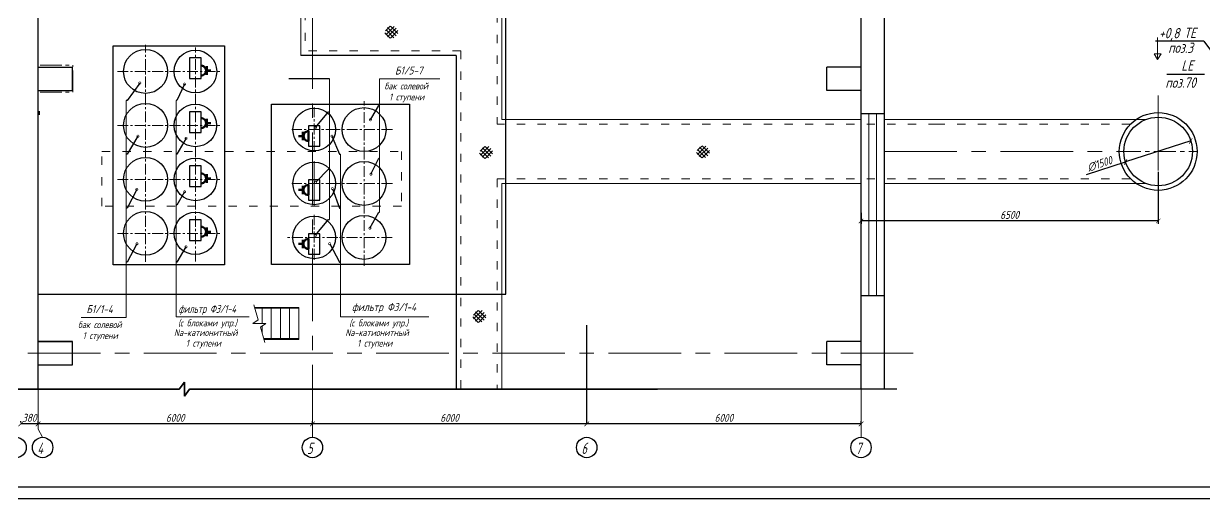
# Model space of a CAD drawing. Header units: millimetres. Extents: x 409 to 1826, y -2285 to 789.
# Drawn here: x 738 to 1255, y 195 to 403 of the extents above; entities that cross this region are included whole.
import ezdxf
from ezdxf import colors
from ezdxf.entities.mleader import LeaderData, LeaderLine
from ezdxf.enums import TextEntityAlignment as Align
from ezdxf.math import Vec2, Vec3

# ---------------------------------------------------------------- set-up
doc = ezdxf.new("R2010")
doc.units = ezdxf.units.MM
for name, pattern in [('ACAD_ISO03W100', [30, 12, -18]), ('CENTER2', [28.575, 19.05, -3.175, 3.175, -3.175]), ('осевая', [50.8, 31.75, -6.35, 6.35, -6.35])]:
    doc.linetypes.add(name, pattern=pattern)
for name, color, linetype, lineweight in [('1 Оборудование (осн)', 150, 'Continuous', 30), ('1 Стены', 143, 'Continuous', 20), ('1-основная-05', 2, 'Continuous', 50), ('1-основная-050 ж', 2, 'Continuous', 50), ('3 Тонк - 0.25', 140, 'Continuous', 25), ('5-штриховая-04', 3, 'ACAD_ISO03W100', 18), ('6 Размер - 0.25', 211, 'Continuous', 25), ('6-осевая-1', 1, 'CENTER2', 18), ('7-тонкая-текст.-02', 4, 'Continuous', 30), ('7-тонкая.текст-02', 4, 'Continuous', 30), ('_0', 7, 'Continuous', 0), ('АР_Стены наружные', 7, 'Continuous', 30), ('Архитек.-025', 140, 'Continuous', 25), ('ГОСТ Выноски Текст', 9, 'Continuous', 15), ('Общ_Осевая', 1, 'осевая', 15), ('осевая', 33, 'осевая', 13), ('Текст - 025', 221, 'Continuous', 25), ('Тонкая - 018', 254, 'Continuous', 18)]:
    doc.layers.add(name, color=color, linetype=linetype, lineweight=lineweight)
doc.layers.add('К3', color=7, linetype='Continuous', lineweight=30, true_color=0x9f955b)
doc.layers.add('Тонкая-025', color=7, linetype='Continuous', lineweight=25, true_color=0x94c9ff)
doc.styles.add('2-3.5', font='simplex.shx', dxfattribs={"width": 0.8, "oblique": 15, "height": 3.5})
doc.styles.add('2н', font='simplex.shx', dxfattribs={"width": 0.8, "oblique": 15, "height": 3.5})
doc.styles.add('3 - 3н', font='simplex.shx', dxfattribs={"width": 0.8, "oblique": 15, "height": 3})
doc.styles.add('CS_Gost2304', font='CS_Gost2304.shx', dxfattribs={"width": 0.8, "oblique": 15})
doc.styles.add('GOST тип А', font='GOST_A.TTF', dxfattribs={"oblique": 15})
doc.styles.get("Standard").update_dxf_attribs({"font": 'GOST_A.TTF', "oblique": 15})
doc.dimstyles.new('Засечки-50', dxfattribs={"dimtxt": 2.5, "dimasz": 2, "dimexe": 1.25, "dimexo": 0.625, "dimgap": 0.9, "dimtad": 1, "dimdec": 0, "dimlfac": 50, "dimtxsty": '2-3.5', "dimblk": 'ARCHTICK', "dimcen": 2.5, "dimadec": 0, "dimazin": 0, "dimtfac": 1, "dimtdec": 0, "dimtmove": 0, "dimatfit": 3, "dimldrblk": 'DOTSMALL', "dimfxl": 1.25, "dimarcsym": 0})

# ---------------------------------------------------------------- blocks, each defined once
blk = doc.blocks.new('_ArchTick')
at = {"color": 0, "linetype": 'ByBlock', "const_width": 0.15}
blk.add_lwpolyline([(-0.5, -0.5), (0.5, 0.5)], dxfattribs=at)
blk = doc.blocks.new('*D83')
at = {"color": 0, "lineweight": -2}
for p, q in [((736.9, 228.21), (736.9, 228.83)), ((744.5, 227.58), (736.9, 227.58)), ((744.5, 227.51), (744.5, 228.83))]:
    blk.add_line(p, q, dxfattribs=at)
at = {"layer": 'Defpoints', "color": 0}
for p in [(736.9, 227.58), (736.9, 227.58), (744.5, 226.88)]:
    blk.add_point(p, dxfattribs=at)
at = {"color": 0, "lineweight": -2, "xscale": 2, "yscale": 2, "zscale": 2, "rotation": 180}
blk.add_blockref('_ArchTick', (736.9, 227.58), dxfattribs=at)
at = {"color": 0, "lineweight": -2, "xscale": 2, "yscale": 2, "zscale": 2}
blk.add_blockref('_ArchTick', (744.5, 227.58), dxfattribs=at)
at = {"color": 0, "insert": (740.7, 230.23), "char_height": 3.5, "attachment_point": 5, "style": '2н'}
blk.add_mtext('380', dxfattribs=at)
blk = doc.blocks.new('_DotSmall')
at = {"color": 0, "linetype": 'ByBlock', "const_width": 0.5}
blk.add_lwpolyline([(-0.0625, 0, 1), (0.0625, 0, 1)], format="xyb", close=True, dxfattribs=at)
blk = doc.blocks.new('*D84')
at = {"color": 0, "lineweight": -2}
for p, q in [((864.5, 227.95), (864.5, 228.83)), ((984.5, 227.58), (864.5, 227.58)), ((984.5, 227.95), (984.5, 228.83))]:
    blk.add_line(p, q, dxfattribs=at)
at = {"layer": 'Defpoints', "color": 0}
for p in [(864.5, 227.58), (864.5, 227.32), (984.5, 227.32)]:
    blk.add_point(p, dxfattribs=at)
at = {"color": 0, "lineweight": -2, "xscale": 2, "yscale": 2, "zscale": 2, "rotation": 180}
blk.add_blockref('_ArchTick', (864.5, 227.58), dxfattribs=at)
at = {"color": 0, "lineweight": -2, "xscale": 2, "yscale": 2, "zscale": 2}
blk.add_blockref('_ArchTick', (984.5, 227.58), dxfattribs=at)
at = {"color": 0, "insert": (924.5, 230.23), "char_height": 3.5, "attachment_point": 5, "style": '2н'}
blk.add_mtext('6000', dxfattribs=at)
blk = doc.blocks.new('*D85')
at = {"color": 0, "lineweight": -2}
for p, q in [((744.5, 227.95), (744.5, 228.83)), ((864.5, 227.58), (744.5, 227.58)), ((864.5, 227.95), (864.5, 228.83))]:
    blk.add_line(p, q, dxfattribs=at)
at = {"layer": 'Defpoints', "color": 0}
for p in [(744.5, 227.58), (744.5, 227.32), (864.5, 227.32)]:
    blk.add_point(p, dxfattribs=at)
at = {"color": 0, "lineweight": -2, "xscale": 2, "yscale": 2, "zscale": 2, "rotation": 180}
blk.add_blockref('_ArchTick', (744.5, 227.58), dxfattribs=at)
at = {"color": 0, "lineweight": -2, "xscale": 2, "yscale": 2, "zscale": 2}
blk.add_blockref('_ArchTick', (864.5, 227.58), dxfattribs=at)
at = {"color": 0, "insert": (804.5, 230.23), "char_height": 3.5, "attachment_point": 5, "style": '2н'}
blk.add_mtext('6000', dxfattribs=at)
blk = doc.blocks.new('*D94')
at = {"layer": 'Defpoints', "color": 0}
for p in [(1248.77, 351.32), (1220.22, 342.12)]:
    blk.add_point(p, dxfattribs=at)
at = {"layer": 'Тонкая - 018', "color": 0, "lineweight": -2}
for p in [(1248.77, 351.32), (1203.06, 336.59)]:
    blk.add_line(p, (1220.22, 342.12), dxfattribs=at)
at = {"layer": 'Тонкая - 018', "color": 0, "lineweight": -2, "xscale": 2, "yscale": 2, "zscale": 2}
for p, rotation in [((1248.77, 351.32), 197.8551322831073), ((1220.22, 342.12), 17.85513228310729)]:
    blk.add_blockref('_ArchTick', p, dxfattribs=dict(at, rotation=rotation))
at = {"layer": 'Тонкая - 018', "color": 0, "insert": (1208.92, 341.27), "char_height": 3.5, "attachment_point": 5, "rotation": 17.8551, "style": '2-3.5'}
blk.add_mtext('∅1500', dxfattribs=at)
blk = doc.blocks.new('*D89')
at = {"layer": 'Defpoints', "color": 0}
for p in [(1234.5, 338.5), (1104.5, 320.56), (1104.5, 316.33)]:
    blk.add_point(p, dxfattribs=at)
at = {"layer": 'Тонкая - 018', "color": 0, "lineweight": -2}
for p, q in [((1234.5, 337.88), (1234.5, 315.08)), ((1104.5, 319.94), (1104.5, 315.08)), ((1234.5, 316.33), (1104.5, 316.33))]:
    blk.add_line(p, q, dxfattribs=at)
at = {"layer": 'Тонкая - 018', "color": 0, "lineweight": -2, "xscale": 2, "yscale": 2, "zscale": 2, "rotation": 180}
blk.add_blockref('_ArchTick', (1104.5, 316.33), dxfattribs=at)
at = {"layer": 'Тонкая - 018', "color": 0, "lineweight": -2, "xscale": 2, "yscale": 2, "zscale": 2}
blk.add_blockref('_ArchTick', (1234.5, 316.33), dxfattribs=at)
at = {"layer": 'Тонкая - 018', "color": 0, "insert": (1169.5, 318.98), "char_height": 3.5, "attachment_point": 5, "style": '2-3.5'}
blk.add_mtext('6500', dxfattribs=at)
blk = doc.blocks.new('*D91')
at = {"color": 0, "lineweight": -2}
for p, q in [((984.5, 227.95), (984.5, 228.83)), ((1104.5, 227.58), (984.5, 227.58)), ((1104.5, 227.95), (1104.5, 228.83))]:
    blk.add_line(p, q, dxfattribs=at)
at = {"layer": 'Defpoints', "color": 0}
for p in [(984.5, 227.58), (984.5, 227.32), (1104.5, 227.32)]:
    blk.add_point(p, dxfattribs=at)
at = {"color": 0, "lineweight": -2, "xscale": 2, "yscale": 2, "zscale": 2, "rotation": 180}
blk.add_blockref('_ArchTick', (984.5, 227.58), dxfattribs=at)
at = {"color": 0, "lineweight": -2, "xscale": 2, "yscale": 2, "zscale": 2}
blk.add_blockref('_ArchTick', (1104.5, 227.58), dxfattribs=at)
at = {"color": 0, "insert": (1044.5, 230.23), "char_height": 3.5, "attachment_point": 5, "style": '2н'}
blk.add_mtext('6000', dxfattribs=at)

msp = doc.modelspace()

# ---------------------------------------------------------------- hatches: boundary and pattern name
at = {"layer": 'Тонкая - 018'}
h = msp.add_hatch(dxfattribs=at)
h.set_pattern_fill('ANSI37', color=256, scale=10)
h.set_pattern_definition([(45, (-31891.728, -37066.2553), (-0.883883476, 0.883883476), []), (135, (-31891.728, -37066.2553), (-0.883883476, -0.883883476), [])])
h.paths.add_polyline_path([(896.883, 399.9, 0.5205671), (896.502, 399.367, 0.520567), (896.273, 398.834, 0.520567), (896.426, 398.302, 0.5205671), (896.578, 397.769, 0.520567), (896.959, 397.388, 0.520567), (897.339, 397.008, 0.5205671), (897.796, 396.703, 0.5205671), (898.253, 396.475, 0.520567), (898.786, 396.399, 0.520567), (899.319, 396.399, 0.520567), (899.852, 396.475, 0.520567), (900.385, 396.78, 0.5205671), (900.918, 397.16, 0.5205671), (901.223, 397.617, 0.520567), (901.451, 398.073, 0.520567), (901.832, 398.454, 0.520567), (901.832, 399.139, 0.520567), (901.756, 399.672, 0.5205671), (901.451, 400.128, 0.520567), (900.994, 400.585, 0.5205671), (900.538, 400.965, 0.5205671), (900.233, 401.422, 0.520567), (899.7, 401.422, 0.520567), (899.167, 401.422, 0.520567), (898.558, 401.422, 0.5205671), (898.025, 401.27, 0.520567), (897.492, 400.965, 0.520567), (897.187, 400.509, 0.520567)])
h = msp.add_hatch(dxfattribs=at)
h.set_pattern_fill('ANSI37', scale=10)
h.set_pattern_definition([(45, (-31850.3024, -37118.8533), (-0.883883476, 0.883883476), []), (135, (-31850.3024, -37118.8533), (-0.883883476, -0.883883476), [])])
h.paths.add_polyline_path([(938.308, 347.302, 0.5205671), (937.927, 346.769, 0.520567), (937.699, 346.236, 0.520567), (937.851, 345.704, 0.5205671), (938.003, 345.171, 0.520567), (938.384, 344.79, 0.520567), (938.765, 344.41, 0.5205671), (939.222, 344.106, 0.5205671), (939.679, 343.877, 0.520567), (940.212, 343.801, 0.520567), (940.745, 343.801, 0.520567), (941.278, 343.877, 0.520567), (941.811, 344.182, 0.5205671), (942.344, 344.562, 0.5205671), (942.648, 345.019, 0.520567), (942.877, 345.475, 0.520567), (943.258, 345.856, 0.520567), (943.258, 346.541, 0.520567), (943.182, 347.074, 0.5205671), (942.877, 347.53, 0.520567), (942.42, 347.987, 0.5205671), (941.963, 348.368, 0.5205671), (941.659, 348.824, 0.520567), (941.126, 348.824, 0.520567), (940.592, 348.824, 0.520567), (939.983, 348.824, 0.5205671), (939.45, 348.672, 0.520567), (938.917, 348.368, 0.520567), (938.612, 347.911, 0.520567)])
h = msp.add_hatch(dxfattribs=at)
h.set_pattern_fill('ANSI37', scale=10)
h.set_pattern_definition([(45, (-31755.3526, -37118.6207), (-0.883883476, 0.883883476), []), (135, (-31755.3526, -37118.6207), (-0.883883476, -0.883883476), [])])
h.paths.add_polyline_path([(1033.258, 347.535, 0.5205671), (1032.877, 347.002, 0.520567), (1032.649, 346.469, 0.520567), (1032.801, 345.936, 0.5205671), (1032.953, 345.404, 0.520567), (1033.334, 345.023, 0.520567), (1033.715, 344.643, 0.5205671), (1034.172, 344.338, 0.5205671), (1034.628, 344.11, 0.520567), (1035.161, 344.034, 0.520567), (1035.695, 344.034, 0.520567), (1036.228, 344.11, 0.520567), (1036.761, 344.414, 0.5205671), (1037.294, 344.795, 0.5205671), (1037.598, 345.251, 0.520567), (1037.827, 345.708, 0.520567), (1038.207, 346.089, 0.520567), (1038.207, 346.774, 0.520567), (1038.131, 347.306, 0.5205671), (1037.827, 347.763, 0.520567), (1037.37, 348.22, 0.5205671), (1036.913, 348.6, 0.5205671), (1036.608, 349.057, 0.520567), (1036.075, 349.057, 0.520567), (1035.542, 349.057, 0.520567), (1034.933, 349.057, 0.5205671), (1034.4, 348.905, 0.520567), (1033.867, 348.6, 0.520567), (1033.562, 348.144, 0.520567)])
h = msp.add_hatch(dxfattribs=at)
h.set_pattern_fill('ANSI37', scale=10)
h.set_pattern_definition([(45, (-31853.2432, -37190.5719), (-0.883883476, 0.883883476), []), (135, (-31853.2432, -37190.5719), (-0.883883476, -0.883883476), [])])
h.paths.add_polyline_path([(935.367, 275.583, 0.5205671), (934.986, 275.051, 0.520567), (934.758, 274.518, 0.520567), (934.91, 273.985, 0.5205671), (935.063, 273.452, 0.520567), (935.443, 273.072, 0.520567), (935.824, 272.691, 0.5205671), (936.281, 272.387, 0.5205671), (936.738, 272.159, 0.520567), (937.271, 272.083, 0.520567), (937.804, 272.083, 0.520567), (938.337, 272.159, 0.520567), (938.87, 272.463, 0.5205671), (939.403, 272.843, 0.5205671), (939.708, 273.3, 0.520567), (939.936, 273.757, 0.520567), (940.317, 274.137, 0.520567), (940.317, 274.822, 0.520567), (940.241, 275.355, 0.5205671), (939.936, 275.812, 0.520567), (939.479, 276.268, 0.5205671), (939.022, 276.649, 0.5205671), (938.718, 277.105, 0.520567), (938.185, 277.105, 0.520567), (937.652, 277.105, 0.520567), (937.042, 277.105, 0.5205671), (936.509, 276.953, 0.520567), (935.976, 276.649, 0.520567), (935.672, 276.192, 0.520567)])

# ---------------------------------------------------------------- linework, layer by layer
for p, q in [((949.075, 284.255), (949.075, 410.25)), ((1254.5, 395), (1233.25, 395)), ((1254.5, 395), (1280.193, 360.021)), ((1238.25, 380.5), (1254.75, 380.5)), ((744.495, 284.255), (949.075, 284.255)), ((984.495, 227.584), (984.5, 270.75)), ((744.495, 242.732), (744.495, 253.412)), ((744.495, 253.412), (759.495, 253.412)), ((769.699, 242.732), (806.214, 242.732))]:
    msp.add_line(p, q)
at = {"color": 7}
for p, q in [((744.495, 263.612), (744.495, 284.255)), ((759.495, 263.612), (744.495, 263.612)), ((759.495, 253.412), (759.495, 263.612))]:
    msp.add_line(p, q, dxfattribs=at)
at = {"ltscale": 1000}
msp.add_line((808.492, 245.771), (806.214, 242.732), dxfattribs=at)
at = {"color": 7, "ltscale": 1000}
for p, q in [((808.492, 239.693), (808.492, 245.771)), ((810.771, 242.732), (808.492, 239.693)), ((1120.153, 242.732), (810.771, 242.732))]:
    msp.add_line(p, q, dxfattribs=at)
at = {"color": 7, "lineweight": -3, "ltscale": 1000}
msp.add_line((806.214, 242.732), (480.399, 242.732), dxfattribs=at)
at = {"color": 7}
for points in [[(826.093, 297.115), (777.315, 297.115), (777.315, 392.881), (826.093, 392.881)], [(907.046, 297.307), (846.589, 297.307), (846.589, 367.373), (907.046, 367.373)]]:
    msp.add_lwpolyline(points, close=True, dxfattribs=at)
for centre in [(734.895, 217.248), (746.495, 217.248)]:
    msp.add_circle(centre, 4.455)
for centre in [(864.495, 217.248), (984.495, 217.248), (1104.495, 217.248)]:
    msp.add_circle(centre, 4.455, dxfattribs=at)
at = {"layer": '1 Оборудование (осн)', "color": 7, "lineweight": 25}
for centre, radius in [((791.504, 381.716), 9.6), ((813.31, 381.716), 9.32), ((791.504, 358.116), 9.6), ((813.298, 358.116), 9.32), ((865.331, 356.334), 9.32), ((887.125, 356.318), 9.6), ((791.504, 334.516), 9.6), ((813.31, 334.516), 9.32), ((865.301, 332.734), 9.32), ((887.107, 332.718), 9.6), ((791.504, 310.916), 9.6), ((813.304, 310.916), 9.32), ((865.29, 309.134), 9.32), ((887.09, 309.118), 9.6)]:
    msp.add_circle(centre, radius, dxfattribs=at)
at = {"layer": '1 Стены', "color": 7, "ltscale": 1000}
for p, q in [((859.395, 506.131), (859.395, 388.721)), ((947.395, 360.721), (1104.495, 360.721)), ((1114.695, 360.721), (1137.598, 360.721)), ((1137.598, 360.721), (1229.108, 360.721)), ((947.395, 332.721), (1104.495, 332.721)), ((947.395, 332.721), (947.395, 242.732)), ((1114.695, 332.721), (1137.598, 332.721)), ((1137.598, 332.721), (1229.108, 332.721)), ((840.795, 273.133), (838.889, 279.612)), ((858.495, 278.521), (839.21, 278.521)), ((858.495, 278.207), (839.302, 278.207)), ((842.495, 278.521), (842.495, 271.52)), ((846.495, 278.521), (846.495, 264.521)), ((850.495, 278.521), (850.495, 264.521)), ((854.495, 278.521), (854.495, 264.521)), ((858.495, 278.521), (858.495, 264.521)), ((838.445, 271.52), (840.795, 273.133)), ((844.095, 271.52), (838.445, 271.52)), ((838.495, 271.554), (838.495, 271.52)), ((841.745, 269.907), (844.095, 271.52)), ((843.707, 263.236), (841.745, 269.907)), ((842.495, 270.38), (842.495, 267.546)), ((858.495, 264.903), (843.217, 264.903)), ((858.495, 264.521), (843.329, 264.521))]:
    msp.add_line(p, q, dxfattribs=at)
at = {"layer": '1 Стены', "ltscale": 1000}
msp.add_line((947.395, 408.721), (947.395, 360.721), dxfattribs=at)
at = {"layer": '1 Стены', "color": 7, "lineweight": -3, "ltscale": 1000}
for q in [(859.395, 388.721), (927.395, 242.732)]:
    msp.add_line((927.395, 388.721), q, dxfattribs=at)
at = {"layer": '1-основная-05', "color": 7, "lineweight": 30}
msp.add_lwpolyline([(430.25, 200), (1456.25, 200), (1456.25, 784), (430.25, 784)], close=True, dxfattribs=at)
at = {"layer": '1-основная-050 ж', "color": 7, "ltscale": 0.1}
for p, q in [((818.328, 383.979), (818.328, 380.234)), ((818.019, 382.107), (820.136, 382.107)), ((818.019, 359.132), (820.136, 359.132)), ((818.328, 361.004), (818.328, 357.26)), ((860.609, 353.473), (858.493, 353.473)), ((860.301, 355.345), (860.301, 351.601)), ((862.819, 355.661), (862.819, 351.285)), ((818.331, 336.811), (818.331, 333.066)), ((818.022, 334.939), (820.139, 334.939)), ((860.284, 331.745), (860.284, 328.001)), ((862.802, 332.062), (862.802, 327.685)), ((860.592, 329.873), (858.475, 329.873)), ((818.022, 311.597), (820.139, 311.597)), ((818.331, 313.47), (818.331, 309.725)), ((860.575, 306.273), (858.458, 306.273)), ((860.266, 308.145), (860.266, 304.401)), ((862.785, 308.462), (862.785, 304.085))]:
    msp.add_line(p, q, dxfattribs=at)
for centre, start, end in [((815.831, 382.107), 269.44321, 90.55645), ((815.831, 359.132), 269.44321, 90.55645), ((862.798, 353.473), 89.44355, 270.55679), ((815.834, 334.939), 269.44321, 90.55645), ((862.781, 329.873), 89.44355, 270.55679), ((815.834, 311.597), 269.44321, 90.55645), ((862.763, 306.273), 89.44355, 270.55679)]:
    msp.add_arc(centre, 2.188, start, end, dxfattribs=at)
at = {"layer": '3 Тонк - 0.25', "color": 7, "ltscale": 0.1}
msp.add_line((871.932, 378.501), (854.252, 378.501), dxfattribs=at)
at = {"layer": '5-штриховая-04', "color": 7, "ltscale": 0.3}
for p, q in [((861.395, 506.676), (861.395, 390.721)), ((945.395, 406.721), (945.395, 358.721)), ((929.395, 390.721), (861.395, 390.721)), ((929.395, 390.721), (929.395, 242.732)), ((1137.598, 358.721), (945.395, 358.721)), ((1137.598, 358.721), (1225.494, 358.721)), ((1137.598, 334.721), (945.395, 334.721)), ((945.395, 334.721), (945.395, 242.732)), ((1137.598, 334.721), (1225.494, 334.721))]:
    msp.add_line(p, q, dxfattribs=at)
msp.add_lwpolyline([(772.448, 346.658), (903.442, 346.658), (903.442, 322.871), (772.448, 322.871)], close=True, dxfattribs=at)
at = {"layer": '6-осевая-1', "color": 7, "ltscale": 0.5}
for p, q in [((745.358, 384.457), (759.774, 384.457)), ((759.774, 372.586), (759.774, 384.457)), ((759.774, 372.586), (759.774, 384.457)), ((745.358, 372.586), (759.774, 372.586))]:
    msp.add_line(p, q, dxfattribs=at)
at = {"layer": '_0', "ltscale": 0.8}
for p, q in [((1234.25, 396.593), (1234.25, 389.351)), ((1232.703, 389.351), (1234.25, 389.351)), ((1232.703, 389.351), (1234.25, 386.907)), ((1234.25, 389.351), (1235.797, 389.351)), ((1235.797, 389.351), (1234.25, 389.351)), ((1234.25, 389.351), (1234.25, 386.907)), ((1235.797, 389.351), (1234.25, 386.907))]:
    msp.add_line(p, q, dxfattribs=at)
at = {"layer": 'АР_Стены наружные', "ltscale": 1000}
for p, q in [((1114.695, 242.732), (1114.695, 670.125)), ((1104.495, 242.732), (1104.495, 613.621)), ((1089.495, 373.421), (1089.495, 383.621)), ((1104.495, 383.621), (1089.495, 383.621)), ((1104.495, 373.421), (1089.495, 373.421)), ((744.495, 253.412), (759.495, 253.412))]:
    msp.add_line(p, q, dxfattribs=at)
at = {"layer": 'АР_Стены наружные', "color": 7, "ltscale": 1000}
for p, q in [((744.495, 242.732), (744.495, 564.426)), ((744.495, 383.612), (759.495, 383.612)), ((759.495, 373.412), (759.495, 383.612)), ((744.495, 373.412), (759.495, 373.412)), ((744.495, 263.612), (759.495, 263.612)), ((759.495, 253.412), (759.495, 263.612)), ((1089.495, 253.421), (1089.495, 263.621)), ((1104.495, 263.621), (1089.495, 263.621)), ((1104.495, 253.421), (1089.495, 253.421))]:
    msp.add_line(p, q, dxfattribs=at)
at = {"layer": 'АР_Стены наружные', "color": 7, "ltscale": 0.1}
for p, q in [((1104.495, 363.392), (1114.695, 363.392)), ((1104.495, 283.694), (1114.695, 283.694))]:
    msp.add_line(p, q, dxfattribs=at)
at = {"layer": 'Архитек.-025', "color": 7, "lineweight": 30}
msp.add_lwpolyline([(410.25, 195), (1461.25, 195), (1461.25, 789), (410.25, 789)], close=True, dxfattribs=at)
at = {"layer": 'Архитек.-025', "color": 7}
for radius in [17.005, 15.001]:
    msp.add_circle((1234.495, 346.721), radius, dxfattribs=at)
at = {"layer": 'ГОСТ Выноски Текст', "color": 7, "ltscale": 1000}
for p, q in [((871.967, 316.912), (871.932, 378.501)), ((783.078, 274.147), (783.078, 369.082)), ((804.878, 274.468), (804.878, 369.082)), ((876.755, 274.467), (876.749, 345.482)), ((763.309, 274.147), (783.078, 274.147)), ((804.878, 274.468), (836.84, 274.468)), ((876.754, 274.467), (915.494, 274.467))]:
    msp.add_line(p, q, dxfattribs=at)
at = {"layer": 'ГОСТ Выноски Текст', "ltscale": 1000}
msp.add_line((893.881, 320.166), (893.881, 378.521), dxfattribs=at)
at = {"layer": 'К3', "color": 7, "lineweight": 25, "extrusion": (0, 0, -1)}
msp.add_line((745.031, 364.281), (745.031, 362.761), dxfattribs=at)
at = {"layer": 'Общ_Осевая', "color": 7}
for p, q in [((864.495, 221.703), (864.495, 507.521)), ((1234.495, 371.205), (1234.495, 321.786)), ((1114.695, 346.721), (1217.49, 346.721)), ((1127.375, 258.521), (721.494, 258.521)), ((744.495, 225.199), (744.495, 263.086)), ((1104.495, 221.703), (1104.495, 251.001))]:
    msp.add_line(p, q, dxfattribs=at)
at = {"layer": 'Общ_Осевая', "color": 7, "ltscale": 0.3}
for p, q in [((1234.495, 363.234), (1234.495, 330.208)), ((1217.408, 346.721), (1251.583, 346.721))]:
    msp.add_line(p, q, dxfattribs=at)
at = {"layer": 'Общ_Осевая', "color": 7, "ltscale": 1000}
msp.add_line((746.495, 221.703), (744.495, 225.199), dxfattribs=at)
at = {"layer": 'осевая', "color": 7, "ltscale": 0.15}
for p, q in [((791.504, 298.525), (791.504, 393.349)), ((813.312, 298.545), (813.312, 392.23)), ((779.185, 381.714), (824.555, 381.714)), ((887.115, 343.94), (887.134, 368.695)), ((865.323, 346.515), (865.338, 366.152)), ((779.185, 358.114), (824.555, 358.114)), ((875.149, 356.326), (855.512, 356.341)), ((899.502, 356.309), (874.747, 356.327)), ((887.098, 320.34), (887.116, 345.095)), ((779.185, 334.514), (824.555, 334.514)), ((875.12, 332.726), (855.483, 332.741)), ((899.485, 332.709), (874.73, 332.727)), ((887.081, 296.74), (887.099, 321.495)), ((865.283, 299.315), (865.297, 318.952)), ((779.185, 310.916), (824.555, 310.916)), ((875.575, 309.126), (852.912, 309.143)), ((899.468, 309.109), (876.323, 309.125))]:
    msp.add_line(p, q, dxfattribs=at)
at = {"layer": 'осевая', "color": 7, "ltscale": 20}
msp.add_line((865.294, 322.915), (865.309, 342.552), dxfattribs=at)
at = {"layer": 'Текст - 025', "color": 7, "ltscale": 0.5}
for points in [[(810.81, 378.617), (815.81, 378.617), (815.81, 387.617), (810.81, 387.617)], [(810.798, 355.017), (815.798, 355.017), (815.798, 364.017), (810.798, 364.017)], [(862.819, 348.973), (867.819, 348.973), (867.819, 357.973), (862.819, 357.973)], [(810.812, 331.414), (815.812, 331.414), (815.812, 340.414), (810.812, 340.414)], [(862.802, 325.373), (867.802, 325.373), (867.802, 334.373), (862.802, 334.373)], [(810.812, 307.817), (815.812, 307.817), (815.812, 316.817), (810.812, 316.817)], [(862.785, 301.773), (867.785, 301.773), (867.785, 310.773), (862.785, 310.773)]]:
    msp.add_lwpolyline(points, close=True, dxfattribs=at)
at = {"layer": 'Тонкая - 018', "color": 7, "ltscale": 1000}
msp.add_line((744.495, 301.998), (744.495, 389.086), dxfattribs=at)
at = {"layer": 'Тонкая - 018', "ltscale": 0.1}
msp.add_line((893.881, 378.521), (920.208, 378.521), dxfattribs=at)
at = {"layer": 'Тонкая - 018', "color": 7, "ltscale": 0.1}
for p, q in [((1107.953, 363.392), (1107.953, 283.694)), ((1111.317, 363.392), (1111.317, 283.694))]:
    msp.add_line(p, q, dxfattribs=at)
at = {"layer": 'Тонкая - 018', "color": 7, "lineweight": -3}
msp.add_lwpolyline([(484.598, 242.732), (806.214, 242.732), (808.492, 245.771), (808.492, 239.693), (810.771, 242.732), (1015.518, 242.732)], dxfattribs=at)
at = {"layer": 'Тонкая-025', "lineweight": -3}
msp.add_line((806.214, 242.732), (769.699, 242.732), dxfattribs=at)

# ---------------------------------------------------------------- texts
at = {"style": 'CS_Gost2304', "oblique": 15, "width": 0.8}
msp.add_text('4', height=5, dxfattribs=at).set_placement((745.374, 216.912), align=Align.MIDDLE)
at = {"color": 7, "style": 'CS_Gost2304', "oblique": 15, "width": 0.8}
for s, p in [('5', (863.374, 216.912)), ('6', (983.374, 216.912)), ('7', (1103.374, 216.912))]:
    msp.add_text(s, height=5, dxfattribs=at).set_placement(p, align=Align.MIDDLE)
at = {"layer": '3 Тонк - 0.25', "color": 7, "ltscale": 0.1, "style": '2н', "oblique": 15, "width": 0.7}
msp.add_text('фильтр Ф3/1-4', height=3.5, dxfattribs=at).set_placement((805.932, 276.121))
at = {"layer": '6 Размер - 0.25', "color": 7, "lineweight": 25, "ltscale": 0.1, "style": '3 - 3н', "oblique": 15, "width": 0.8}
for s, p in [('бак солевой', (896.022, 373.854)), ('1 ступени', (898.086, 369.07)), ('бак солевой', (761.971, 269.48)), ('Na-катионитный', (803.963, 266.007)), ('(с блоками упр.)', (805.675, 270.237)), ('Na-катионитный', (878.909, 266.006)), ('(с блоками упр.)', (880.624, 270.237)), ('1 ступени', (764.035, 264.697)), ('1 ступени', (809.164, 261.384)), ('1 ступени', (884.113, 261.383))]:
    msp.add_text(s, height=3, dxfattribs=at).set_placement(p)
at = {"layer": '7-тонкая-текст.-02', "color": 7, "ltscale": 0.5, "style": 'GOST тип А', "oblique": 15}
for s, p in [('ТE', (1245.873, 396.336)), ('поз.3', (1238.873, 389.836)), ('LE', (1244.623, 382.086)), ('поз.70', (1237.623, 374.586))]:
    msp.add_text(s, height=4.5, dxfattribs=at).set_placement(p)
at = {"layer": '7-тонкая.текст-02', "color": 7, "oblique": 15}
msp.add_text('+0,8', height=4.5, dxfattribs=at).set_placement((1234.88, 396.211))
at = {"layer": 'Архитек.-025', "color": 7, "char_height": 3.5, "attachment_point": 5, "style": '2н'}
for s, insert in [('Б1/5-7', (906.683, 382.134)), ('Б1/1-4', (771.422, 277.768)), ('фильтр Ф3/1-4', (895.838, 278.218))]:
    msp.add_mtext(s, dxfattribs=dict(at, insert=insert))

# ---------------------------------------------------------------- dimensions: what is measured, and where the dimension line sits
for base, p1, p2, picture, middle in [((736.895, 227.584), (744.495, 226.885), (736.895, 227.584), '*D83', (740.695, 227.584)), ((744.495, 227.584), (864.495, 227.321), (744.495, 227.321), '*D85', (804.495, 227.584))]:
    dim = msp.add_linear_dim(base=base, p1=p1, p2=p2, angle=180, dimstyle='Засечки-50', override={"dimtxsty": '2н'})
    dim.commit()
    dim.dimension.update_dxf_attribs({"geometry": picture, "text_midpoint": middle, "dimtype": 160})
at = {"color": 7}
for base, p1, p2, picture, middle in [((864.495, 227.584), (984.495, 227.321), (864.495, 227.321), '*D84', (924.495, 227.584)), ((984.495, 227.584), (1104.495, 227.321), (984.495, 227.321), '*D91', (1044.495, 227.584))]:
    dim = msp.add_linear_dim(base=base, p1=p1, p2=p2, angle=180, dimstyle='Засечки-50', override={"dimtxsty": '2н'}, dxfattribs=at)
    dim.commit()
    dim.dimension.update_dxf_attribs({"geometry": picture, "text_midpoint": middle, "dimtype": 160})
at = {"layer": 'Тонкая - 018', "color": 7}
dim = msp.add_diameter_dim_2p(p1=(1248.774, 351.321), p2=(1220.217, 342.122), dimstyle='Засечки-50', dxfattribs=at)
dim.commit()
dim.dimension.update_dxf_attribs({"geometry": '*D94', "text_midpoint": (1208.922, 341.267)})
dim = msp.add_linear_dim(base=(1104.495, 316.335), p1=(1234.495, 338.503), p2=(1104.495, 320.563), dimstyle='Засечки-50', dxfattribs=at)
dim.commit()
dim.dimension.update_dxf_attribs({"geometry": '*D89', "text_midpoint": (1169.495, 316.335), "dimtype": 160})

# ---------------------------------------------------------------- leaders
ml = msp.add_multileader_mtext('Standard', dxfattribs=at)
ml.set_content('', color=7, style='2н')
ml.set_leader_properties()
ml.set_arrow_properties(name='DOTSMALL')
ml.build(insert=Vec2(0, 0))
ml.multileader.update_dxf_attribs({"dogleg_length": 0.36, "arrow_head_size": 2})
ctx = ml.context
ctx.base_point, ctx.char_height, ctx.arrow_head_size, ctx.landing_gap_size, ctx.plane_origin = Vec3(782.898, 369.082), 3.5, 2, 0.09, Vec3(788.981, 376.663)
ctx.text_align_type = 2
notes = []
notes.append((ctx, [(0, (1, 1, 0), (783.438, 369.082), (-1, 0), 0.36, [(0, [(788.981, 376.663)], 0, [])])]))
ctx.mtext.insert, ctx.mtext.alignment, ctx.mtext.flow_direction = Vec3(782.988, 370.832), 3, 5
ml = msp.add_multileader_mtext('Standard', dxfattribs=at)
ml.set_content('', color=7, style='2н')
ml.set_leader_properties()
ml.set_arrow_properties(name='DOTSMALL')
ml.build(insert=Vec2(0, 0))
ml.multileader.update_dxf_attribs({"dogleg_length": 0.36, "arrow_head_size": 2})
ctx = ml.context
ctx.base_point, ctx.char_height, ctx.arrow_head_size, ctx.landing_gap_size, ctx.plane_origin = Vec3(804.698, 369.082), 3.5, 2, 0.09, Vec3(810.291, 376.138)
ctx.text_align_type = 2
notes.append((ctx, [(0, (1, 1, 0), (805.238, 369.082), (-1, 0), 0.36, [(0, [(808.556, 376.138)], 0, [])])]))
ctx.mtext.insert, ctx.mtext.alignment, ctx.mtext.flow_direction = Vec3(804.788, 370.832), 3, 5
ml = msp.add_multileader_mtext('Standard', dxfattribs=at)
ml.set_content('', color=7, style='2н')
ml.set_leader_properties()
ml.set_arrow_properties(name='DOTSMALL')
ml.build(insert=Vec2(0, 0))
ml.multileader.update_dxf_attribs({"dogleg_length": 0.36, "arrow_head_size": 2})
ctx = ml.context
ctx.base_point, ctx.char_height, ctx.arrow_head_size, ctx.landing_gap_size, ctx.plane_origin = Vec3(893.853, 366.795), 3.5, 2, 0.09, Vec3(889.898, 360.583)
notes.append((ctx, [(0, (1, 1, 0), (893.493, 366.795), (1, 0), 0.36, [(0, [(889.898, 360.583)], 0, [])])]))
ctx.mtext.insert, ctx.mtext.flow_direction = Vec3(893.943, 368.545), 5
ml = msp.add_multileader_mtext('Standard', dxfattribs=at)
ml.set_content('', color=7, style='2н')
ml.set_leader_properties()
ml.set_arrow_properties(name='DOTSMALL')
ml.build(insert=Vec2(0, 0))
ml.multileader.update_dxf_attribs({"dogleg_length": 0.36, "arrow_head_size": 2})
ctx = ml.context
ctx.base_point, ctx.char_height, ctx.arrow_head_size, ctx.landing_gap_size, ctx.plane_origin = Vec3(871.935, 364.005), 3.5, 2, 0.09, Vec3(867.583, 358.182)
notes.append((ctx, [(0, (1, 1, 0), (871.575, 364.005), (1, 0), 0.36, [(0, [(865.914, 357.205)], 0, [])])]))
ctx.mtext.insert, ctx.mtext.flow_direction = Vec3(872.025, 365.755), 5
ml = msp.add_multileader_mtext('Standard', dxfattribs=at)
ml.set_content('', color=7, style='2н')
ml.set_leader_properties()
ml.set_arrow_properties(name='DOTSMALL')
ml.build(insert=Vec2(0, 0))
ml.multileader.update_dxf_attribs({"dogleg_length": 0.36, "arrow_head_size": 2})
ctx = ml.context
ctx.base_point, ctx.char_height, ctx.arrow_head_size, ctx.landing_gap_size, ctx.plane_origin = Vec3(782.904, 345.482), 3.5, 2, 0.09, Vec3(788.175, 353.384)
ctx.text_align_type = 2
notes.append((ctx, [(0, (1, 1, 0), (783.444, 345.482), (-1, 0), 0.36, [(0, [(788.175, 353.384)], 0, [])])]))
ctx.mtext.insert, ctx.mtext.alignment, ctx.mtext.flow_direction = Vec3(782.994, 347.232), 3, 5
ml = msp.add_multileader_mtext('Standard', dxfattribs=at)
ml.set_content('', color=7, style='2н')
ml.set_leader_properties()
ml.set_arrow_properties(name='DOTSMALL')
ml.build(insert=Vec2(0, 0))
ml.multileader.update_dxf_attribs({"dogleg_length": 0.36, "arrow_head_size": 2})
ctx = ml.context
ctx.base_point, ctx.char_height, ctx.arrow_head_size, ctx.landing_gap_size, ctx.plane_origin = Vec3(804.704, 345.482), 3.5, 2, 0.09, Vec3(811.001, 352.491)
ctx.text_align_type = 2
notes.append((ctx, [(0, (1, 1, 0), (805.244, 345.482), (-1, 0), 0.36, [(0, [(809.231, 352.491)], 0, [])])]))
ctx.mtext.insert, ctx.mtext.alignment, ctx.mtext.flow_direction = Vec3(804.794, 347.232), 3, 5
ml = msp.add_multileader_mtext('Standard', dxfattribs=at)
ml.set_content('', color=7, style='2н')
ml.set_leader_properties()
ml.set_arrow_properties(name='DOTSMALL')
ml.build(insert=Vec2(0, 0))
ml.multileader.update_dxf_attribs({"dogleg_length": 0.36, "arrow_head_size": 2})
ctx = ml.context
ctx.base_point, ctx.char_height, ctx.arrow_head_size, ctx.landing_gap_size, ctx.plane_origin = Vec3(876.749, 345.482), 3.5, 2, 0.09, Vec3(871.657, 353.384)
notes.append((ctx, [(0, (1, 1, 0), (876.389, 345.482), (1, 0), 0.36, [(0, [(873.051, 353.384)], 0, [])])]))
ctx.mtext.insert, ctx.mtext.flow_direction = Vec3(876.839, 347.232), 5
ml = msp.add_multileader_mtext('Standard', dxfattribs=at)
ml.set_content('', color=7, style='2н')
ml.set_leader_properties()
ml.set_arrow_properties(name='DOTSMALL')
ml.build(insert=Vec2(0, 0))
ml.multileader.update_dxf_attribs({"dogleg_length": 0.36, "arrow_head_size": 2})
ctx = ml.context
ctx.base_point, ctx.char_height, ctx.arrow_head_size, ctx.landing_gap_size, ctx.plane_origin = Vec3(893.867, 343.752), 3.5, 2, 0.09, Vec3(890.114, 336.793)
notes.append((ctx, [(0, (1, 1, 0), (893.507, 343.752), (1, 0), 0.36, [(0, [(890.114, 336.793)], 0, [])])]))
ctx.mtext.insert, ctx.mtext.flow_direction = Vec3(893.957, 345.502), 5
ml = msp.add_multileader_mtext('Standard', dxfattribs=at)
ml.set_content('', color=7, style='2н')
ml.set_leader_properties()
ml.set_arrow_properties(name='DOTSMALL')
ml.build(insert=Vec2(0, 0))
ml.multileader.update_dxf_attribs({"dogleg_length": 0.36, "arrow_head_size": 2})
ctx = ml.context
ctx.base_point, ctx.char_height, ctx.arrow_head_size, ctx.landing_gap_size, ctx.plane_origin = Vec3(871.952, 339.035), 3.5, 2, 0.09, Vec3(867.625, 333.112)
notes.append((ctx, [(0, (1, 1, 0), (871.592, 339.035), (1, 0), 0.36, [(0, [(865.961, 333.277)], 0, [])])]))
ctx.mtext.insert, ctx.mtext.flow_direction = Vec3(872.042, 340.785), 5
ml = msp.add_multileader_mtext('Standard', dxfattribs=at)
ml.set_content('', color=7, style='2н')
ml.set_leader_properties()
ml.set_arrow_properties(name='DOTSMALL')
ml.build(insert=Vec2(0, 0))
ml.multileader.update_dxf_attribs({"dogleg_length": 0.36, "arrow_head_size": 2})
ctx = ml.context
ctx.base_point, ctx.char_height, ctx.arrow_head_size, ctx.landing_gap_size, ctx.plane_origin = Vec3(782.898, 321.882), 3.5, 2, 0.09, Vec3(787.68, 330.11)
ctx.text_align_type = 2
notes.append((ctx, [(0, (1, 1, 0), (783.438, 321.882), (-1, 0), 0.36, [(0, [(787.68, 330.11)], 0, [])])]))
ctx.mtext.insert, ctx.mtext.alignment, ctx.mtext.flow_direction = Vec3(782.988, 323.632), 3, 5
ml = msp.add_multileader_mtext('Standard', dxfattribs=at)
ml.set_content('', color=7, style='2н')
ml.set_leader_properties()
ml.set_arrow_properties(name='DOTSMALL')
ml.build(insert=Vec2(0, 0))
ml.multileader.update_dxf_attribs({"dogleg_length": 0.36, "arrow_head_size": 2})
ctx = ml.context
ctx.base_point, ctx.char_height, ctx.arrow_head_size, ctx.landing_gap_size, ctx.plane_origin = Vec3(876.755, 321.882), 3.5, 2, 0.09, Vec3(872.153, 330.11)
notes.append((ctx, [(0, (1, 1, 0), (876.395, 321.882), (1, 0), 0.36, [(0, [(873.249, 330.436)], 0, [])])]))
ctx.mtext.insert, ctx.mtext.flow_direction = Vec3(876.845, 323.632), 5
ml = msp.add_multileader_mtext('Standard', dxfattribs=at)
ml.set_content('', color=7, style='2н')
ml.set_leader_properties()
ml.set_arrow_properties(name='DOTSMALL')
ml.build(insert=Vec2(0, 0))
ml.multileader.update_dxf_attribs({"dogleg_length": 0.36, "arrow_head_size": 2})
ctx = ml.context
ctx.base_point, ctx.char_height, ctx.arrow_head_size, ctx.landing_gap_size, ctx.plane_origin = Vec3(804.698, 323.232), 3.5, 2, 0.09, Vec3(808.598, 329.069)
ctx.text_align_type = 2
notes.append((ctx, [(0, (1, 1, 0), (805.238, 323.232), (-1, 0), 0.36, [(0, [(808.598, 329.069)], 0, [])])]))
ctx.mtext.insert, ctx.mtext.alignment, ctx.mtext.flow_direction = Vec3(804.788, 324.982), 3, 5
ml = msp.add_multileader_mtext('Standard', dxfattribs=at)
ml.set_content('', color=7, style='2н')
ml.set_leader_properties()
ml.set_arrow_properties(name='DOTSMALL')
ml.build(insert=Vec2(0, 0))
ml.multileader.update_dxf_attribs({"dogleg_length": 0.36, "arrow_head_size": 2})
ctx = ml.context
ctx.base_point, ctx.char_height, ctx.arrow_head_size, ctx.landing_gap_size, ctx.plane_origin = Vec3(893.881, 320.166), 3.5, 2, 0.09, Vec3(889.66, 313.174)
notes.append((ctx, [(0, (1, 1, 0), (893.521, 320.166), (1, 0), 0.36, [(0, [(889.66, 313.174)], 0, [])])]))
ctx.mtext.insert, ctx.mtext.flow_direction = Vec3(893.971, 321.916), 5
ml = msp.add_multileader_mtext('Standard', dxfattribs=at)
ml.set_content('', color=7, style='2н')
ml.set_leader_properties()
ml.set_arrow_properties(name='DOTSMALL')
ml.build(insert=Vec2(0, 0))
ml.multileader.update_dxf_attribs({"dogleg_length": 0.36, "arrow_head_size": 2})
ctx = ml.context
ctx.base_point, ctx.char_height, ctx.arrow_head_size, ctx.landing_gap_size, ctx.plane_origin = Vec3(871.967, 316.912), 3.5, 2, 0.09, Vec3(868.193, 309.747)
notes.append((ctx, [(0, (1, 1, 0), (871.607, 316.912), (1, 0), 0.36, [(0, [(865.92, 310.055)], 0, [])])]))
ctx.mtext.insert, ctx.mtext.flow_direction = Vec3(872.057, 318.662), 5
ml = msp.add_multileader_mtext('Standard', dxfattribs=at)
ml.set_content('', color=7, style='2н')
ml.set_leader_properties()
ml.set_arrow_properties(name='DOTSMALL')
ml.build(insert=Vec2(0, 0))
ml.multileader.update_dxf_attribs({"dogleg_length": 0.36, "arrow_head_size": 2})
ctx = ml.context
ctx.base_point, ctx.char_height, ctx.arrow_head_size, ctx.landing_gap_size, ctx.plane_origin = Vec3(782.904, 298.282), 3.5, 2, 0.09, Vec3(787.754, 306.335)
ctx.text_align_type = 2
notes.append((ctx, [(0, (1, 1, 0), (783.444, 298.282), (-1, 0), 0.36, [(0, [(787.754, 306.335)], 0, [])])]))
ctx.mtext.insert, ctx.mtext.alignment, ctx.mtext.flow_direction = Vec3(782.994, 300.032), 3, 5
ml = msp.add_multileader_mtext('Standard', dxfattribs=at)
ml.set_content('', color=7, style='2н')
ml.set_leader_properties()
ml.set_arrow_properties(name='DOTSMALL')
ml.build(insert=Vec2(0, 0))
ml.multileader.update_dxf_attribs({"dogleg_length": 0.36, "arrow_head_size": 2})
ctx = ml.context
ctx.base_point, ctx.char_height, ctx.arrow_head_size, ctx.landing_gap_size, ctx.plane_origin = Vec3(804.704, 298.282), 3.5, 2, 0.09, Vec3(810.606, 304.985)
ctx.text_align_type = 2
notes.append((ctx, [(0, (1, 1, 0), (805.244, 298.282), (-1, 0), 0.36, [(0, [(809.187, 304.985)], 0, [])])]))
ctx.mtext.insert, ctx.mtext.alignment, ctx.mtext.flow_direction = Vec3(804.794, 300.032), 3, 5
ml = msp.add_multileader_mtext('Standard', dxfattribs=at)
ml.set_content('', color=7, style='2н')
ml.set_leader_properties()
ml.set_arrow_properties(name='DOTSMALL')
ml.build(insert=Vec2(0, 0))
ml.multileader.update_dxf_attribs({"dogleg_length": 0.36, "arrow_head_size": 2})
ctx = ml.context
ctx.base_point, ctx.char_height, ctx.arrow_head_size, ctx.landing_gap_size, ctx.plane_origin = Vec3(876.749, 298.282), 3.5, 2, 0.09, Vec3(872.079, 306.335)
notes.append((ctx, [(0, (1, 1, 0), (876.389, 298.282), (1, 0), 0.36, [(0, [(872.079, 306.335)], 0, [])])]))
ctx.mtext.insert, ctx.mtext.flow_direction = Vec3(876.839, 300.032), 5
for ctx, leaders in notes:
    for number, flags, end, landing, length, lines in leaders:
        leader = LeaderData()
        leader.index, (leader.has_last_leader_line, leader.has_dogleg_vector, leader.attachment_direction) = number, flags
        leader.last_leader_point, leader.dogleg_vector, leader.dogleg_length = Vec3(end), Vec3(landing), length
        for number, points, colour, breaks in lines:
            line = LeaderLine()
            line.index, line.vertices, line.color, line.breaks = number, Vec3.list(points), colors.encode_raw_color(colour), breaks
            leader.lines.append(line)
        ctx.leaders.append(leader)

doc.saveas('drawing.dxf')
